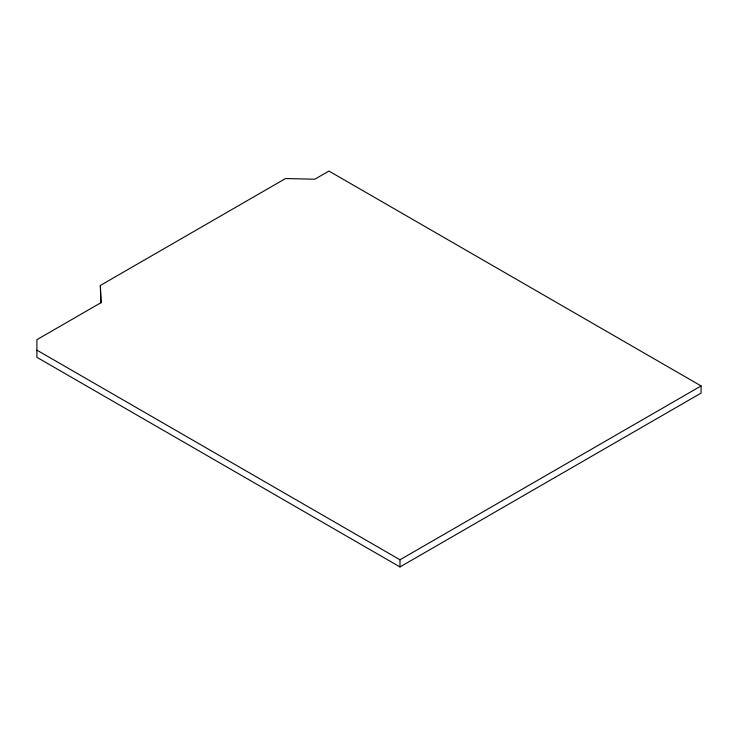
<?xml version="1.0" encoding="UTF-8"?>
<svg xmlns="http://www.w3.org/2000/svg" width="738" height="738" viewBox="0 0 738 738"><rect width="100%" height="100%" fill="white"/><g stroke="black" fill="none" stroke-linecap="round" stroke-linejoin="round"><path stroke-width="1.11" d="M100.359 285.449L285.523 178.55L314.84 179.205L328.936 171.059L701.1 385.928L701.1 393.086L399.987 566.941L36.9 357.312L36.9 339.674L101.134 302.589L100.359 285.449L100.82 302.894M36.9 350.144L399.987 559.773L701.1 385.928M399.987 559.773L399.987 566.941"/></g></svg>
